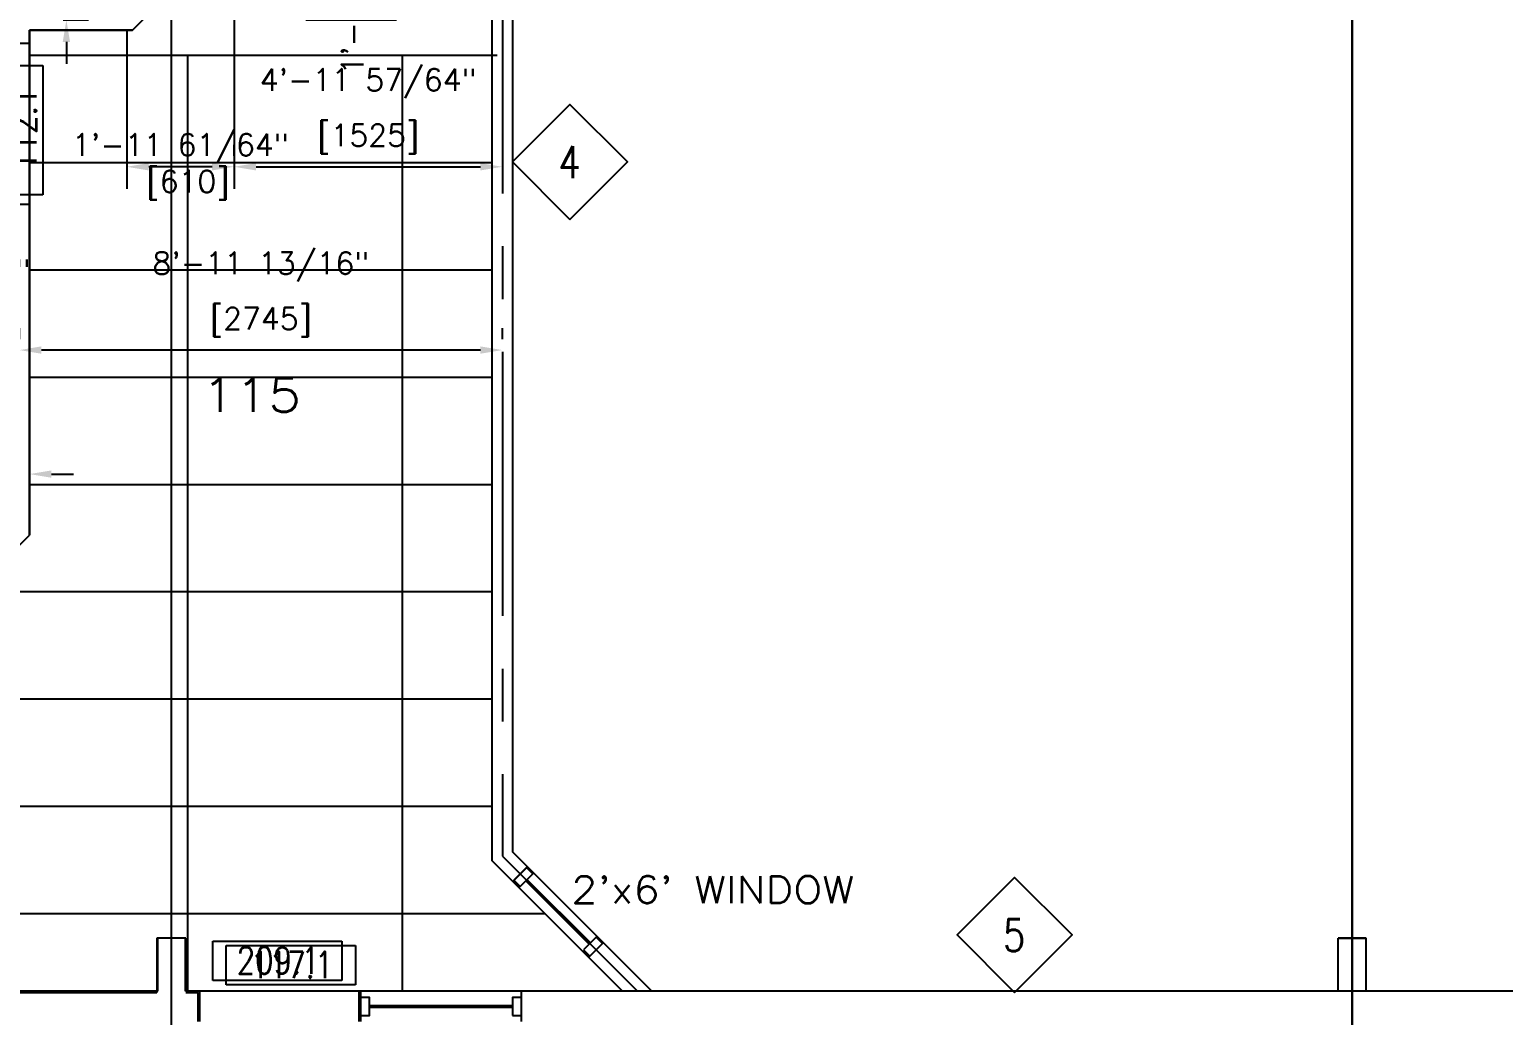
# Model space of a CAD drawing. Header units: millimetres. Extents: x -6963 to 69171, y -40930 to 8603.
# Drawn here: x 12654 to 21026, y -27088 to -21487 of the extents above; entities that cross this region are included whole.
import ezdxf
from ezdxf.enums import TextEntityAlignment as Align

# ---------------------------------------------------------------- set-up
doc = ezdxf.new("R2010")
doc.units = ezdxf.units.MM
doc.header["$LTSCALE"] = 48
doc.header["$MEASUREMENT"] = 0
doc.header["$PDMODE"] = 2
doc.linetypes.add('CENTER', pattern=[2, 1.25, -0.25, 0.25, -0.25])
doc.layers.get('0').update_dxf_attribs({"linetype": 'CONTINUOUS'})
doc.layers.get('DEFPOINTS').update_dxf_attribs({"linetype": 'CONTINUOUS'})
for name, color, linetype in [('1_Arch_Plan_Center', 134, 'CENTER'), ('1_Arch_Plan_Dim', 2, 'CONTINUOUS'), ('1_Arch_Plan_Text1', 4, 'CONTINUOUS'), ('1_Arch_Plan_Wall', 7, 'CONTINUOUS'), ('1_Arch_Plan_Wall_Annot', 4, 'CONTINUOUS'), ('1_Arch_Plan_Wall_ColClad', 7, 'CONTINUOUS'), ('1_Arch_Plan_WinSec', 2, 'CONTINUOUS'), ('1_Arch_Reflected_Ceiling_Plan_Outline', 3, 'CONTINUOUS'), ('1_Arch_Reflected_Ceiling_Plan_Panel', 2, 'CONTINUOUS'), ('1_Arch_Reflected_Ceiling_Plan_Wall', 131, 'CONTINUOUS'), ('2_Arch_Plan_Center', 134, 'CENTER'), ('2_Arch_Plan_Text1', 4, 'CONTINUOUS'), ('2_Arch_Plan_Wall', 7, 'CONTINUOUS'), ('2_Arch_Plan_Wall_ColClad', 7, 'CONTINUOUS'), ('2_Arch_Reflected_Ceiling_Plan_Wall', 131, 'CONTINUOUS'), ('GRID', 131, 'CONTINUOUS')]:
    doc.layers.add(name, color=color, linetype=linetype)
doc.styles.add('ROMANS-115', font='romans.shx')
doc.styles.add('ROMANS80', font='romans.shx', dxfattribs={"width": 0.8})
doc.dimstyles.new('116-ROMANS-115-PS', dxfattribs={"dimscale": 96, "dimtxt": 0.0625, "dimasz": 0.0625, "dimexe": 0.0625, "dimexo": 0.03125, "dimgap": 0.03125, "dimtad": 1, "dimdec": 3, "dimrnd": 0.125, "dimzin": 1, "dimdsep": 46, "dimlunit": 4, "dimtxsty": 'ROMANS-115', "dimcen": 0.125, "dimclrd": 256, "dimclre": 256, "dimclrt": 256, "dimadec": 0, "dimazin": 0, "dimtfac": 1, "dimtdec": 3, "dimtofl": 0, "dimtmove": 2, "dimatfit": 0, "dimfxl": 1, "dimfrac": 2, "dimtolj": 1, "dimtzin": 0, "dimarcsym": 0})

# ---------------------------------------------------------------- blocks, each defined once
blk = doc.blocks.new('windowplan')
at = {"layer": '1_Arch_Plan_WinSec'}
for p, q in [((2, 2.1875), (34, 2.1875)), ((2, 1.8125), (34, 1.8125))]:
    blk.add_line(p, q, dxfattribs=at)
for points in [[(0, 0), (2, 0), (2, 4), (0, 4)], [(0, 0), (2, 0), (2, 4), (0, 4)], [(34, 0), (36, 0), (36, 4), (34, 4)]]:
    blk.add_lwpolyline(points, close=True, dxfattribs=at)
blk = doc.blocks.new('*D89')
at = {"layer": '1_Arch_Plan_Dim', "lineweight": -2}
for p, q in [((13878.3, -20823.1), (14738.3, -20823.1)), ((14613.3, -21307.7), (14613.3, -20948.1)), ((14224.2, -21432.7), (14738.3, -21432.7))]:
    blk.add_line(p, q, dxfattribs=at)
at = {"layer": '1_Arch_Plan_Dim'}
for points in [[(14592.5, -20948.1), (14634.1, -20948.1), (14613.3, -20823.1)], [(14592.5, -21307.7), (14634.1, -21307.7), (14613.3, -21432.7)]]:
    blk.add_solid(points, dxfattribs=at)
at = {"layer": 'DEFPOINTS', "color": 0}
for p in [(13815.8, -20823.1), (14613.3, -20823.1), (14161.7, -21432.7)]:
    blk.add_point(p, dxfattribs=at)
at = {"layer": '1_Arch_Plan_Dim', "insert": (14613.3, -21127.9), "char_height": 125, "attachment_point": 5, "rotation": 90, "style": 'ROMANS-115'}
blk.add_mtext('\\A1;1\'-11 61/64"\\P [610]', dxfattribs=at)
blk = doc.blocks.new('*D90')
at = {"layer": '1_Arch_Plan_Dim', "lineweight": -2}
for p, q in [((12863.4, -20698.1), (12863.4, -20573.1)), ((13753.3, -20823.1), (12738.4, -20823.1)), ((12845, -21432.7), (12988.4, -21432.7)), ((12863.4, -21557.7), (12863.4, -21682.7))]:
    blk.add_line(p, q, dxfattribs=at)
at = {"layer": '1_Arch_Plan_Dim'}
for points in [[(12842.6, -20698.1), (12884.3, -20698.1), (12863.4, -20823.1)], [(12842.6, -21557.7), (12884.3, -21557.7), (12863.4, -21432.7)]]:
    blk.add_solid(points, dxfattribs=at)
at = {"layer": 'DEFPOINTS', "color": 0}
for p in [(12863.4, -20823.1), (13815.8, -20823.1), (12782.5, -21432.7)]:
    blk.add_point(p, dxfattribs=at)
at = {"layer": '1_Arch_Plan_Dim', "char_height": 125, "attachment_point": 5, "rotation": 90, "style": 'ROMANS-115'}
for s, insert in [('\\A1;1\'-11 61/64"', (11728, -21127.9)), ('\\A1;[610]', (12043.5, -21127.9))]:
    blk.add_mtext(s, dxfattribs=dict(at, insert=insert))
blk = doc.blocks.new('*D109')
at = {"layer": '1_Arch_Plan_Dim', "lineweight": -2}
for p, q in [((12596.6, -23245.5), (12596.6, -23183)), ((15339.8, -23245.5), (15339.8, -23183)), ((15214.8, -23308), (12721.6, -23308))]:
    blk.add_line(p, q, dxfattribs=at)
at = {"layer": '1_Arch_Plan_Dim'}
for points in [[(12721.6, -23287.1), (12721.6, -23328.8), (12596.6, -23308)], [(15214.8, -23287.1), (15214.8, -23328.8), (15339.8, -23308)]]:
    blk.add_solid(points, dxfattribs=at)
at = {"layer": 'DEFPOINTS', "color": 0}
for p in [(12596.6, -23308), (12596.6, -23308), (15339.8, -23308)]:
    blk.add_point(p, dxfattribs=at)
at = {"layer": '1_Arch_Plan_Dim', "char_height": 125, "attachment_point": 5, "style": 'ROMANS-115'}
for s, insert in [('\\A1;8\'-11 13/16"', (13968.2, -22834.8)), ('\\A1;[2745]', (13968.2, -23150.2))]:
    blk.add_mtext(s, dxfattribs=dict(at, insert=insert))
blk = doc.blocks.new('*D110')
at = {"layer": '1_Arch_Plan_Dim', "lineweight": -2}
for p, q in [((13815.8, -20882.5), (13815.8, -22391.7)), ((15339.8, -21645.6), (15339.8, -22391.7)), ((13940.8, -22266.7), (15214.8, -22266.7))]:
    blk.add_line(p, q, dxfattribs=at)
at = {"layer": '1_Arch_Plan_Dim'}
for points in [[(13940.8, -22245.8), (13940.8, -22287.5), (13815.8, -22266.7)], [(15214.8, -22245.8), (15214.8, -22287.5), (15339.8, -22266.7)]]:
    blk.add_solid(points, dxfattribs=at)
at = {"layer": 'DEFPOINTS', "color": 0}
for p in [(13815.8, -20820), (15339.8, -21583.1), (15339.8, -22266.7)]:
    blk.add_point(p, dxfattribs=at)
at = {"layer": '1_Arch_Plan_Dim', "char_height": 125, "attachment_point": 5, "style": 'ROMANS-115'}
for s, insert in [('\\A1;4\'-11 57/64"', (14577.8, -21793.5)), ('\\A1;[1525]', (14577.8, -22108.9))]:
    blk.add_mtext(s, dxfattribs=dict(at, insert=insert))
blk = doc.blocks.new('*D111')
at = {"layer": '1_Arch_Plan_Dim', "lineweight": -2}
for p, q in [((13206.2, -21495.2), (13206.2, -22391.7)), ((13815.8, -22204.2), (13815.8, -22141.7)), ((13690.8, -22266.7), (13331.2, -22266.7))]:
    blk.add_line(p, q, dxfattribs=at)
at = {"layer": '1_Arch_Plan_Dim'}
for points in [[(13331.2, -22245.8), (13331.2, -22287.5), (13206.2, -22266.7)], [(13690.8, -22245.8), (13690.8, -22287.5), (13815.8, -22266.7)]]:
    blk.add_solid(points, dxfattribs=at)
at = {"layer": 'DEFPOINTS', "color": 0}
for p in [(13206.2, -21432.7), (13206.2, -22266.7), (13815.8, -22266.7)]:
    blk.add_point(p, dxfattribs=at)
at = {"layer": '1_Arch_Plan_Dim', "insert": (13511, -22266.7), "char_height": 125, "attachment_point": 5, "style": 'ROMANS-115'}
blk.add_mtext('\\A1;1\'-11 61/64"\\P [610]', dxfattribs=at)
blk = doc.blocks.new('*D129')
at = {"layer": '1_Arch_Plan_Dim', "lineweight": -2}
for p, q in [((11434.6, -25516.8), (11434.6, -23887.6)), ((11309.6, -24012.6), (11184.6, -24012.6)), ((12778.8, -24012.6), (12903.8, -24012.6)), ((12653.8, -24036), (12653.8, -24137.6))]:
    blk.add_line(p, q, dxfattribs=at)
at = {"layer": '1_Arch_Plan_Dim'}
for points in [[(11309.6, -23991.8), (11309.6, -24033.4), (11434.6, -24012.6)], [(12778.8, -23991.8), (12778.8, -24033.4), (12653.8, -24012.6)]]:
    blk.add_solid(points, dxfattribs=at)
at = {"layer": 'DEFPOINTS', "color": 0}
for p in [(11434.6, -24012.6), (12653.8, -23973.5), (11434.6, -25579.3)]:
    blk.add_point(p, dxfattribs=at)
at = {"layer": '1_Arch_Plan_Dim', "char_height": 125, "attachment_point": 5, "style": 'ROMANS-115'}
for s, insert in [('\\A1;3\'-11 59/64"', (12044.2, -22877.2)), ('\\A1;[1220]', (12044.2, -23192.7))]:
    blk.add_mtext(s, dxfattribs=dict(at, insert=insert))
blk = doc.blocks.new('Wall Number')
at = {"color": 5}
blk.add_lwpolyline([(-21.45, -21.45), (0, 0), (-21.45, 21.45), (-42.89, 0)], close=True, dxfattribs=at)
at = {"style": 'ROMANS80', "width": 0.8}
blk.add_attdef('WALL', text='', height=12, dxfattribs=at).set_placement((-21.62, -0.08), align=Align.MIDDLE)
blk = doc.blocks.new('DOOR2')
for p, q in [((0, 13.18), (43.28, 13.18)), ((0, 0), (0, 13.18)), ((43.28, 13.18), (43.28, 0)), ((43.28, 0), (0, 0))]:
    blk.add_line(p, q)
at = {"style": 'ROMANS80', "width": 0.8}
blk.add_attdef('DOOR', text='', height=9, dxfattribs=at).set_placement((21.91, 6.68), align=Align.MIDDLE)

msp = doc.modelspace()

# ---------------------------------------------------------------- linework, layer by layer
at = {"layer": '1_Arch_Plan_Center', "ltscale": 25}
for p, q in [((15339.8061547, -18518.08469), (15339.8061547, -26182.9472568)), ((15339.8061547, -26182.9472568), (16107.7435879, -26950.88469))]:
    msp.add_line(p, q, dxfattribs=at)
at = {"layer": '1_Arch_Plan_Wall'}
for p, q in [((15279.4811547, -18518.08469), (15279.4811547, -26207.93469)), ((15396.9561547, -18518.08469), (15396.9561547, -26159.2749517)), ((13238.8587159, -21489.88469), (13876.1311547, -20852.6122512)), ((12653.7561547, -21489.88469), (12653.7561547, -21566.08469)), ((13238.8587159, -21489.88469), (12653.7561547, -21489.88469)), ((12653.7561547, -21566.08469), (12539.4561547, -21566.08469)), ((12653.7561547, -22480.48469), (12539.4561547, -22480.48469)), ((12653.7561547, -22480.48469), (12653.7561547, -24360.08469)), ((11434.5561547, -25579.28469), (12653.7561547, -24360.08469)), ((15396.9561547, -26159.2749517), (16188.565893, -26950.88469)), ((15279.4811547, -26207.93469), (16022.4311547, -26950.88469)), ((15398.5062413, -26326.9597766), (15481.5736105, -26243.8924075)), ((15829.5585352, -26758.0120704), (15912.6259043, -26674.9447013)), ((13380.8312055, -26950.88469), (9119.9811547, -26950.88469)), ((13618.9561547, -26950.88469), (13539.5811039, -26950.88469)), ((13618.9561547, -26950.88469), (13618.9561547, -27122.33469)), ((14533.3561547, -26950.88469), (14533.3561547, -27122.33469)), ((24506.0311547, -26950.88469), (14533.3561547, -26950.88469)), ((15447.7561547, -27122.33469), (15447.7561547, -26950.88469))]:
    msp.add_line(p, q, dxfattribs=at)
at = {"layer": '1_Arch_Plan_Wall_ColClad'}
for p, q in [((13539.5811039, -26649.25969), (13380.8312055, -26649.25969)), ((13380.8312055, -26950.88469), (13380.8312055, -26649.25969)), ((13539.5811039, -26950.88469), (13539.5811039, -26649.25969)), ((20245.1811039, -26649.25969), (20086.4312055, -26649.25969)), ((20086.4312055, -26950.88469), (20086.4312055, -26649.25969)), ((20245.1811039, -26950.88469), (20245.1811039, -26649.25969))]:
    msp.add_line(p, q, dxfattribs=at)
at = {"layer": '1_Arch_Plan_WinSec'}
for p, q in [((15473.7158864, -26323.5921806), (15832.9261312, -26682.8024254)), ((15480.4510784, -26316.8569885), (15839.6613233, -26676.0672333))]:
    msp.add_line(p, q, dxfattribs=at)
for points in [[(15405.2414334, -26320.2245845), (15441.1624579, -26356.145609), (15513.0045069, -26284.30356), (15477.0834824, -26248.3825355)], [(15800.3727028, -26715.3558538), (15836.2937272, -26751.2768783), (15908.1357762, -26679.4348294), (15872.2147517, -26643.5138049)]]:
    msp.add_lwpolyline(points, close=True, dxfattribs=at)
at = {"layer": '1_Arch_Reflected_Ceiling_Plan_Outline'}
for p, q in [((15279.4811547, -16648.00969), (15279.4811547, -26207.93469)), ((13238.8587159, -21489.88469), (13876.1311547, -20852.6122512)), ((12653.7561547, -24360.08469), (12653.7561547, -21489.88469)), ((12653.7561547, -21489.88469), (13238.8587159, -21489.88469)), ((11434.5561547, -25579.28469), (12653.7561547, -24360.08469)), ((16022.4311547, -26950.88469), (15279.4811547, -26207.93469)), ((13539.5811039, -26649.25969), (13380.8312055, -26649.25969)), ((13380.8312055, -26649.25969), (13380.8312055, -26950.88469)), ((13539.5811039, -26950.88469), (13539.5811039, -26649.25969)), ((13380.8312055, -26950.88469), (9119.9811547, -26950.88469)), ((16022.4311547, -26950.88469), (13539.5811039, -26950.88469))]:
    msp.add_line(p, q, dxfattribs=at)
at = {"layer": '1_Arch_Reflected_Ceiling_Plan_Panel'}
for p, q in [((15310.2071857, -21634.34719), (12653.7561547, -21634.34719)), ((13551.4173073, -21634.34719), (13551.4173073, -26950.88469)), ((14770.6173073, -21634.34719), (14770.6173073, -26950.88469)), ((15279.4811547, -22243.94719), (12653.7561547, -22243.94719)), ((15279.4811547, -22853.54719), (12653.7561547, -22853.54719)), ((15279.4811547, -23463.14719), (12653.7561547, -23463.14719)), ((15279.4811547, -24072.74719), (12653.7561547, -24072.74719)), ((15279.4811547, -24682.34719), (12331.4936547, -24682.34719)), ((15279.4811547, -25291.94719), (11721.8936547, -25291.94719)), ((15279.4811547, -25901.54719), (-1170.1938453, -25901.54719)), ((15582.6936547, -26511.14719), (-1170.1938453, -26511.14719))]:
    msp.add_line(p, q, dxfattribs=at)
at = {"layer": '1_Arch_Reflected_Ceiling_Plan_Wall'}
for p, q in [((15279.4811547, -18518.08469), (15279.4811547, -26207.93469)), ((15396.9561547, -18518.08469), (15396.9561547, -26159.2749517)), ((13238.8587159, -21489.88469), (13876.1311547, -20852.6122512)), ((13238.8587159, -21489.88469), (12653.7561547, -21489.88469)), ((12653.7561547, -21489.88469), (12653.7561547, -24360.08469)), ((11434.5561547, -25579.28469), (12653.7561547, -24360.08469)), ((16188.565893, -26950.88469), (15396.9561547, -26159.2749517)), ((16022.4311547, -26950.88469), (15279.4811547, -26207.93469)), ((13380.8312055, -26950.88469), (9119.9811547, -26950.88469)), ((20086.4312055, -26950.88469), (13539.5811039, -26950.88469)), ((24506.0311547, -26950.88469), (20245.1811039, -26950.88469))]:
    msp.add_line(p, q, dxfattribs=at)
at = {"layer": '2_Arch_Plan_Center', "ltscale": 25}
for p, q in [((13460.2061547, -29865.53469), (13460.2061547, -25147.48469)), ((20165.8061547, -26957.23469), (20165.8061547, -29865.53469))]:
    msp.add_line(p, q, dxfattribs=at)
at = {"layer": '2_Arch_Plan_Wall'}
for p, q in [((9119.9811547, -26957.23469), (13377.6561547, -26957.23469)), ((13542.7561547, -26957.23469), (13612.6061547, -26957.23469)), ((13612.6061547, -27122.33469), (13612.6061547, -26957.23469)), ((14527.0175847, -27122.33469), (14527.0175847, -26950.88469)), ((20086.4312055, -26950.88469), (14527.0175847, -26950.88469)), ((24506.0311547, -26950.88469), (20245.1811039, -26950.88469))]:
    msp.add_line(p, q, dxfattribs=at)
at = {"layer": '2_Arch_Plan_Wall_ColClad'}
for p, q in [((13377.6561547, -26649.25969), (13377.6561547, -26957.23469)), ((13542.7561547, -26649.25969), (13377.6561547, -26649.25969)), ((13542.7561547, -26649.25969), (13542.7561547, -26950.88469)), ((20086.4312055, -26649.25969), (20245.1811039, -26649.25969)), ((20086.4312055, -26950.88469), (20086.4312055, -26649.25969)), ((20245.1811039, -26950.88469), (20245.1811039, -26649.25969))]:
    msp.add_line(p, q, dxfattribs=at)
at = {"layer": '2_Arch_Reflected_Ceiling_Plan_Wall'}
for p, q in [((9119.9811547, -26950.88469), (13377.6561547, -26950.88469)), ((20086.4312055, -26950.88469), (13542.7561547, -26950.88469)), ((24506.0311547, -26950.88469), (20245.1811039, -26950.88469))]:
    msp.add_line(p, q, dxfattribs=at)
at = {"layer": 'GRID'}
for p, q in [((13460.2061547, -29865.53469), (13460.2061547, 6418.7732987)), ((13460.2061547, -29865.53469), (13460.2061547, 6418.7732987)), ((20165.8061547, 6418.7732987), (20165.8061547, -26982.63469)), ((20165.8061547, -29865.53469), (20165.8061547, 6418.7732987))]:
    msp.add_line(p, q, dxfattribs=at)

# ---------------------------------------------------------------- block references
at = {"layer": '1_Arch_Plan_Dim', "xscale": 25.4, "yscale": 25.4, "zscale": 25.4}
msp.add_blockref('windowplan', (14533.3561547, -27087.40969), dxfattribs=at)
at = {"layer": '1_Arch_Plan_Text1', "xscale": 16.96516799653145, "yscale": 16.96516799653145, "zscale": 16.96516799653145, "rotation": 90}
msp.add_blockref('DOOR2', (12730.0777318, -22425.4240685), dxfattribs=at).add_auto_attribs({'DOOR': '112.1'})
at = {"layer": '1_Arch_Plan_Text1', "xscale": 16.96516799653435, "yscale": 16.96516799653435, "zscale": 16.96516799653435}
msp.add_blockref('DOOR2', (13771.3067953, -26913.6463048), dxfattribs=at).add_auto_attribs({'DOOR': '117.1'})
at = {"layer": '1_Arch_Plan_Wall_Annot', "xscale": 15.23999999688914, "yscale": 15.23999999688914, "zscale": 15.23999999688914}
for p, values in [((16050.659463, -22239.4855479), {'WALL': '4'}), ((18576.1936207, -26630.3830358), {'WALL': '5'})]:
    msp.add_blockref('Wall Number', p, dxfattribs=at).add_auto_attribs(values)
at = {"layer": '2_Arch_Plan_Text1', "xscale": 16.96516799680939, "yscale": 16.96516799680939, "zscale": 16.96516799680939}
msp.add_blockref('DOOR2', (13694.3575409, -26888.9224812), dxfattribs=at).add_auto_attribs({'DOOR': '209.1'})

# ---------------------------------------------------------------- texts
at = {"layer": '1_Arch_Plan_Text1', "style": 'ROMANS-115', "width": 1.15}
for s, height, p in [('115', 190.49999996, (13633.9290357, -23658.0667471)), ("2'x6' WINDOW", 152.399999969, (15729.9205863, -26449.8548618))]:
    msp.add_text(s, height=height, dxfattribs=at).set_placement(p)

# ---------------------------------------------------------------- dimensions: what is measured, and where the dimension line sits
at = {"layer": '1_Arch_Plan_Dim'}
dim = msp.add_linear_dim(base=(12863.418269, -20823.13469), p1=(12782.5237035, -21432.73469), p2=(13815.8061547, -20823.13469), angle=90, dimstyle='116-ROMANS-115-PS', override={"dimscale": 2000, "dimdec": 6, "dimlfac": 0.0393, "dimrnd": 0, "dimpost": '\\X', "dimtdec": 6}, dxfattribs=at)
dim.commit()
dim.dimension.update_dxf_attribs({"geometry": '*D90', "text_midpoint": (11885.7396976, -21127.93469)})
dim = msp.add_linear_dim(base=(14613.2890766, -20823.13469), p1=(14161.6782492, -21432.73469), p2=(13815.8061547, -20823.13469), angle=90, dimstyle='116-ROMANS-115-PS', override={"dimscale": 2000, "dimdec": 6, "dimlfac": 0.0393, "dimrnd": 0, "dimpost": '\\X', "dimtdec": 6}, dxfattribs=at)
dim.commit()
dim.dimension.update_dxf_attribs({"geometry": '*D89', "text_midpoint": (14613.2890766, -21127.93469), "dimtype": 160})
for base, p1, p2, picture, middle in [((15339.8061547, -22266.6830178), (13815.8061547, -20819.95969), (15339.8061547, -21583.1238539), '*D110', (14577.8061547, -21951.2068273)), ((12596.6061547, -23307.9802395), (15339.8061547, -23307.9802395), (12596.6061547, -23307.9802395), '*D109', (13968.2061547, -22992.504049)), ((11434.5561547, -24012.5933155), (12653.7561547, -23973.5313865), (11434.5561547, -25579.28469), '*D129', (12044.1561547, -23034.9147441))]:
    dim = msp.add_linear_dim(base=base, p1=p1, p2=p2, dimstyle='116-ROMANS-115-PS', override={"dimscale": 2000, "dimdec": 6, "dimlfac": 0.0393, "dimrnd": 0, "dimpost": '\\X', "dimtdec": 6}, dxfattribs=at)
    dim.commit()
    dim.dimension.update_dxf_attribs({"geometry": picture, "text_midpoint": middle})
dim = msp.add_linear_dim(base=(13206.2061547, -22266.6830178), p1=(13815.8061547, -22266.6830178), p2=(13206.2061547, -21432.73469), dimstyle='116-ROMANS-115-PS', override={"dimscale": 2000, "dimdec": 6, "dimlfac": 0.0393, "dimrnd": 0, "dimpost": '\\X', "dimtdec": 6}, dxfattribs=at)
dim.commit()
dim.dimension.update_dxf_attribs({"geometry": '*D111', "text_midpoint": (13511.0061547, -22266.6830178), "dimtype": 160})

doc.saveas('drawing.dxf')
